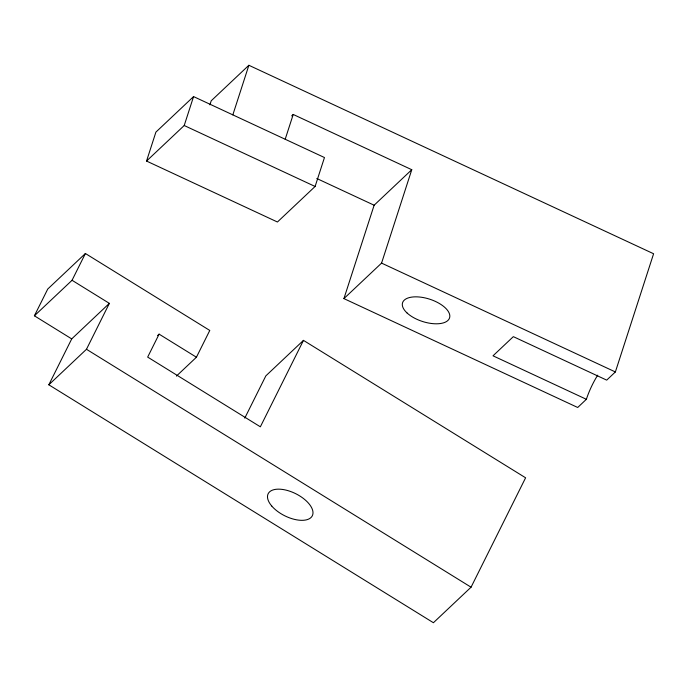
<?xml version="1.0" encoding="UTF-8"?>
<svg xmlns="http://www.w3.org/2000/svg" width="688" height="688" viewBox="0 0 688 688"><rect width="100%" height="100%" fill="white"/><g stroke="black" fill="none" stroke-linecap="round" stroke-linejoin="round"><path stroke-width="1.03" d="M146.544 161.052L155.901 132.113L193.569 96.587L324.461 157.543L315.104 186.474L277.436 222.009L146.544 161.052L184.212 125.517L193.569 96.587M209.9 104.851L211.207 100.801L248.875 65.274L653.6 253.752L615.373 371.95L606.696 380.129L513.334 336.647L493.012 355.816L586.374 399.298A26.651 5.917 -65 0 1 597.709 375.175M232.836 114.87L248.875 65.274M285.193 139.251L293.217 114.457L411.768 169.712L381.565 263.108L343.923 298.609L577.705 407.485L586.374 399.298M343.923 298.609L374.134 205.213L411.768 169.712M34.4 315.809L72.051 280.283L109.358 303.365L71.715 338.9L34.4 315.809L47.747 289.037L85.398 253.502L209.78 330.446L196.424 357.227L176.446 376.078M72.051 280.283L85.398 253.502M244.773 418.132L265.843 375.872L303.46 340.371L525.606 477.799L471.056 587.199L433.414 622.726L48.822 384.798L71.715 338.9M48.822 384.798L86.473 349.272L109.358 303.365M196.424 357.227L159.109 334.144L147.671 357.098L260.356 426.809L303.46 340.371M291.678 115.902L293.217 114.457M157.578 335.598L159.109 334.144M316.781 178.502L374.134 205.213M184.212 125.517L315.104 186.474M381.565 263.108L615.373 371.95M86.473 349.272L471.056 587.199M271.734 506.015A24.682 12.341 26.5 0 0 310.967 517.565A24.682 12.341 26.5 0 0 288.014 490.647A24.682 12.341 26.5 0 0 271.734 506.015M407.004 312.928A24.682 11.713 17.9 0 0 447.871 320.488A24.682 11.713 17.9 0 0 423.301 297.56A24.682 11.713 17.9 0 0 407.004 312.928"/></g></svg>
